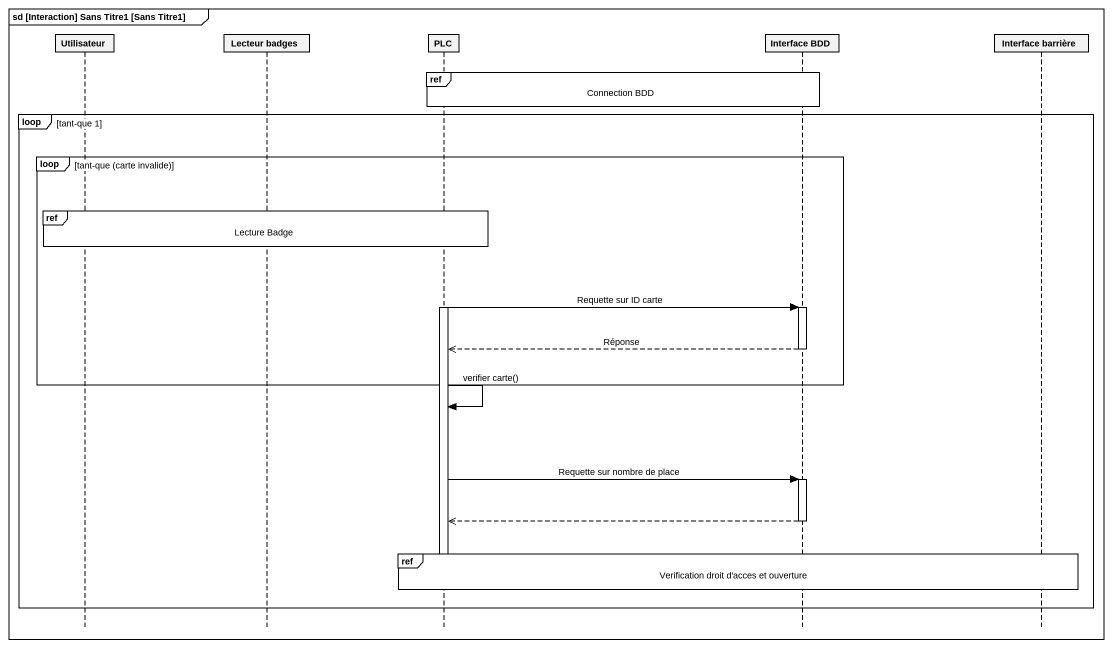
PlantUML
@startuml
mainframe sd [Interaction] Sans Titre1 [Sans Titre1]
hide footbox
participant Utilisateur
participant "Lecteur badges" as Lecteur_badges
participant PLC
participant "Interface BDD" as Interface_BDD
participant "Interface barrière" as Interface_barrière

ref over PLC, Interface_BDD : Connection BDD
loop tant-que 1
  loop tant-que (carte invalide)
    ref over Utilisateur, Lecteur_badges, PLC : Lecture Badge
    activate PLC
    PLC -> Interface_BDD : Requette sur ID carte
    activate Interface_BDD
    Interface_BDD -->> PLC : Réponse
    deactivate Interface_BDD
  end
  PLC -> PLC : verifier carte()
  PLC -> Interface_BDD : Requette sur nombre de place
  activate Interface_BDD
  Interface_BDD -->> PLC
  deactivate Interface_BDD
  ref over PLC, Interface_BDD, Interface_barrière : Verification droit d'acces et ouverture
  deactivate PLC
end
@enduml
